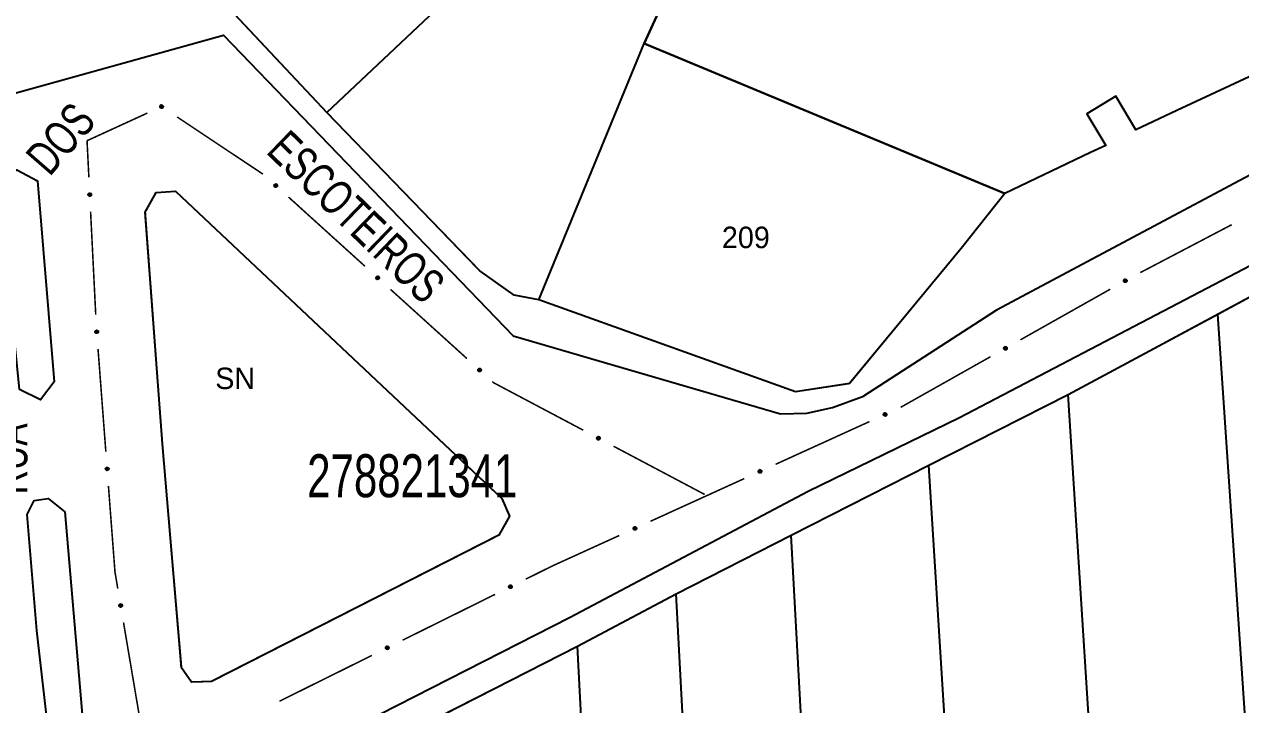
# Model space of a CAD drawing. Extents: x 203555 to 204724, y 4873703 to 4874787.
# Drawn here: x 203718.5 to 203860, y 4874529.3 to 4874608.5 of the extents above; entities that cross this region are included whole.
import ezdxf
from ezdxf.enums import TextEntityAlignment as Align

# ---------------------------------------------------------------- set-up
doc = ezdxf.new("R2010")
doc.units = 0
doc.header["$LTSCALE"] = 1.5
doc.header["$MEASUREMENT"] = 0
doc.linetypes.add('TRACO_00', pattern=[10, -10])
for name, color, linetype in [('CD_MALHA_LOTES', 7, 'CONTINUOUS'), ('CD_TXT_QUADRA', 7, 'CONTINUOUS'), ('HD-PRAIA', 251, 'CONTINUOUS'), ('RU-QUADRA', 210, 'CONTINUOUS'), ('SV-EIXO-RUA-PAV', 20, 'CONTINUOUS'), ('SV-RUA-PAVIM', 7, 'CONTINUOUS'), ('SV-TXT-RUA-PAV', 7, 'CONTINUOUS'), ('Th_NmrPort', 1, 'CONTINUOUS')]:
    doc.layers.add(name, color=color, linetype=linetype)
doc.styles.add('ARIAL', font='ARIAL.SHX')

msp = doc.modelspace()

# ---------------------------------------------------------------- linework, layer by layer
at = {"layer": 'CD_MALHA_LOTES', "linetype": 'Continuous', "flags": 128}
for points in [[(203753.67857, 4874598.268066), (203776.866298, 4874620.145414)], [(203792.863109, 4874611.215977), (203790.630269, 4874606.309224)], [(203742.853567, 4874609.800938), (203753.67857, 4874598.268066)], [(203778.348216, 4874576.459961), (203790.630269, 4874606.309224)], [(203790.630269, 4874606.309224), (203832.594319, 4874588.82271)], [(203778.348216, 4874576.459961), (203775.491789, 4874576.998708), (203771.480232, 4874579.812003), (203753.67857, 4874598.268066)], [(203732.551758, 4874586.656087), (203733.818485, 4874588.933019), (203736.073402, 4874589.083906), (203774.046203, 4874553.337783)], [(203832.594319, 4874588.82271), (203827.509963, 4874582.420023), (203814.529683, 4874566.705048), (203808.224416, 4874565.751148), (203778.348216, 4874576.459961)], [(203740.269844, 4874532.019491), (203737.935774, 4874531.95892), (203736.777886, 4874533.61184), (203734.552036, 4874559.683977), (203732.551758, 4874586.656087)], [(203857.366509, 4874574.795304), (203872.011302, 4874582.679827)], [(203839.945466, 4874565.416091), (203857.366509, 4874574.795304)], [(203864.879671, 4874464.191479), (203857.366509, 4874574.795304)], [(203823.76389, 4874557.193845), (203839.945466, 4874565.416091)], [(203846.294139, 4874466.003612), (203839.945466, 4874565.416091)], [(203807.717687, 4874549.037904), (203823.76389, 4874557.193845)], [(203829.29268, 4874468.204952), (203823.76389, 4874557.193845)], [(203774.046203, 4874553.337783), (203774.922397, 4874551.270385), (203773.705075, 4874549.049029), (203740.269844, 4874532.019491)], [(203794.356061, 4874542.221238), (203807.717687, 4874549.037904)], [(203812.07095, 4874469.391335), (203807.717687, 4874549.037904)], [(203782.866752, 4874536.138822), (203794.356061, 4874542.221238)], [(203798.139042, 4874470.770442), (203794.356061, 4874542.221238)], [(203761.480033, 4874525.24808), (203782.866752, 4874536.138822)], [(203786.197407, 4874471.952533), (203782.866752, 4874536.138822)]]:
    msp.add_lwpolyline(points, dxfattribs=at)
at = {"layer": 'HD-PRAIA', "linetype": 'TRACO_00'}
msp.add_polyline3d([(203864.934595, 4874604.228191, 5.016013), (203852.607526, 4874598.49467, 5.271588), (203847.852393, 4874596.251967, 4.968892), (203845.527417, 4874600.159012, 4.968892), (203842.12841, 4874598.102465, 4.968892), (203844.341702, 4874594.405447, 4.523037), (203842.553113, 4874593.611098, 5.271588), (203832.594319, 4874588.82271, 7.006401), (203790.630269, 4874606.309224, 6.673379), (203792.863109, 4874611.215977, 6.138995), (203782.398465, 4874624.050425, 5.705292), (203777.475294, 4874619.48549, 6.208697), (203776.866298, 4874620.145414, 7.718914), (203766.319547, 4874631.574147, 7.703424), (203765.069298, 4874630.37869, 8.175851), (203761.074205, 4874634.927626, 6.665635), (203747.267293, 4874635.706919, 7.455594), (203741.099593, 4874641.24536, 7.471083), (203736.299028, 4874645.119595, 7.471083), (203732.113437, 4874651.8439, 6.913465), (203712.615095, 4874664.196171, 6.634655)], dxfattribs=at)
at = {"layer": 'RU-QUADRA', "linetype": 'Continuous', "const_width": 0.18, "flags": 128}
for points in [[(203712.615095, 4874664.196171), (203732.113437, 4874651.8439), (203736.299028, 4874645.119595), (203747.267293, 4874635.706919), (203761.074205, 4874634.927626), (203765.069298, 4874630.37869), (203766.319547, 4874631.574147), (203776.866298, 4874620.145414), (203777.475294, 4874619.48549), (203782.398465, 4874624.050425), (203792.863109, 4874611.215977), (203790.630269, 4874606.309224), (203832.594319, 4874588.82271), (203827.509963, 4874582.420023), (203814.529683, 4874566.705048), (203808.224416, 4874565.751148), (203778.348216, 4874576.459961), (203775.491789, 4874576.998708), (203771.480232, 4874579.812003), (203753.67857, 4874598.268066), (203742.853567, 4874609.800938), (203731.552205, 4874632.606726), (203715.660081, 4874623.979373)], [(203864.879671, 4874464.191479), (203846.294139, 4874466.003612), (203829.29268, 4874468.204952), (203812.07095, 4874469.391335), (203798.139042, 4874470.770442), (203786.197407, 4874471.952533), (203766.311202, 4874474.082995), (203752.403651, 4874475.68924), (203737.788939, 4874477.377159), (203723.678974, 4874479.120843), (203722.443025, 4874480.000167), (203720.811815, 4874503.598498), (203721.936061, 4874505.111133), (203734.328414, 4874511.421681), (203747.222221, 4874517.987585), (203761.480033, 4874525.24808), (203782.866752, 4874536.138822), (203794.356061, 4874542.221238), (203807.717687, 4874549.037904), (203823.76389, 4874557.193845), (203839.945466, 4874565.416091), (203857.366509, 4874574.795304), (203872.011302, 4874582.679827)]]:
    msp.add_lwpolyline(points, dxfattribs=at)
msp.add_lwpolyline([(203740.269844, 4874532.019491), (203737.935774, 4874531.95892), (203736.777886, 4874533.61184), (203734.552036, 4874559.683977), (203732.551758, 4874586.656087), (203733.818485, 4874588.933019), (203736.073402, 4874589.083906), (203774.046203, 4874553.337783), (203774.922397, 4874551.270385), (203773.705075, 4874549.049029)], close=True, dxfattribs=at)
at = {"layer": 'SV-EIXO-RUA-PAV'}
for points in [[(203734.615144, 4874598.909558), (203734.598766, 4874598.863473), (203734.575267, 4874598.827215), (203734.546963, 4874598.802615), (203734.516283, 4874598.787398), (203734.483142, 4874598.775366), (203734.447054, 4874598.770606), (203734.405829, 4874598.774197), (203734.359485, 4874598.790301), (203734.323924, 4874598.816816), (203734.298321, 4874598.843274), (203734.280612, 4874598.874352), (203734.269463, 4874598.906742), (203734.265759, 4874598.944392), (203734.269805, 4874598.986134), (203734.287127, 4874599.032343), (203734.310409, 4874599.067732), (203734.338411, 4874599.090807), (203734.369767, 4874599.108413), (203734.403748, 4874599.120291), (203734.4392, 4874599.124759), (203734.48122, 4874599.12061), (203734.526602, 4874599.102909), (203734.562163, 4874599.08009), (203734.585626, 4874599.05242), (203734.602264, 4874599.021159), (203734.614736, 4874598.988067), (203734.621031, 4874598.951989), (203734.615144, 4874598.909558)], [(203747.768932, 4874589.578029), (203747.720123, 4874589.574912), (203747.677537, 4874589.582214), (203747.643771, 4874589.598527), (203747.617691, 4874589.620723), (203747.593568, 4874589.646436), (203747.574967, 4874589.677725), (203747.562014, 4874589.717026), (203747.558543, 4874589.765967), (203747.568891, 4874589.8091), (203747.583113, 4874589.84306), (203747.604692, 4874589.871587), (203747.630063, 4874589.894603), (203747.663204, 4874589.91285), (203747.70316, 4874589.925588), (203747.752455, 4874589.927886), (203747.794157, 4874589.920441), (203747.826403, 4874589.903805), (203747.854944, 4874589.881929), (203747.879257, 4874589.855384), (203747.89734, 4874589.824564), (203747.910092, 4874589.784311), (203747.911716, 4874589.735626), (203747.904766, 4874589.69395), (203747.888586, 4874589.661479), (203747.866417, 4874589.633864), (203747.840922, 4874589.609356), (203747.810247, 4874589.589347), (203747.768932, 4874589.578029)], [(203726.184976, 4874588.854402), (203726.221705, 4874588.822106), (203726.246667, 4874588.786839), (203726.259021, 4874588.751432), (203726.261779, 4874588.717297), (203726.260667, 4874588.682057), (203726.251708, 4874588.646776), (203726.23309, 4874588.60982), (203726.200951, 4874588.572749), (203726.163143, 4874588.549552), (203726.129078, 4874588.535583), (203726.093649, 4874588.530658), (203726.059434, 4874588.532311), (203726.023094, 4874588.54283), (203725.985827, 4874588.562063), (203725.949332, 4874588.595282), (203725.925097, 4874588.630025), (203725.914047, 4874588.664586), (203725.909321, 4874588.700235), (203725.910887, 4874588.736198), (203725.919882, 4874588.77078), (203725.939314, 4874588.808267), (203725.972578, 4874588.843853), (203726.006954, 4874588.86842), (203726.041351, 4874588.879952), (203726.076552, 4874588.883815), (203726.111911, 4874588.88313), (203726.147751, 4874588.8756), (203726.184976, 4874588.854402)], [(203759.629707, 4874578.83922), (203759.580898, 4874578.836103), (203759.538311, 4874578.843404), (203759.504545, 4874578.859718), (203759.478466, 4874578.881914), (203759.454343, 4874578.907626), (203759.435741, 4874578.938916), (203759.422788, 4874578.978217), (203759.419318, 4874579.027157), (203759.429665, 4874579.070291), (203759.443888, 4874579.104251), (203759.465466, 4874579.132777), (203759.490838, 4874579.155793), (203759.523978, 4874579.174041), (203759.563934, 4874579.186778), (203759.61323, 4874579.189077), (203759.654931, 4874579.181632), (203759.687177, 4874579.164995), (203759.715719, 4874579.14312), (203759.740032, 4874579.116574), (203759.758114, 4874579.085755), (203759.770867, 4874579.045502), (203759.772491, 4874578.996817), (203759.76554, 4874578.95514), (203759.749361, 4874578.922669), (203759.727191, 4874578.895055), (203759.701696, 4874578.870546), (203759.671022, 4874578.850538), (203759.629707, 4874578.83922)], [(203846.780709, 4874578.645508), (203846.768235, 4874578.598217), (203846.747845, 4874578.560124), (203846.721693, 4874578.533247), (203846.692391, 4874578.515522), (203846.660371, 4874578.500765), (203846.624805, 4874578.493009), (203846.583425, 4874578.493145), (203846.535898, 4874578.505325), (203846.498247, 4874578.528778), (203846.470525, 4874578.553006), (203846.450284, 4874578.582497), (203846.436469, 4874578.613843), (203846.429635, 4874578.651053), (203846.430182, 4874578.692987), (203846.443586, 4874578.740481), (203846.463832, 4874578.77769), (203846.48981, 4874578.803022), (203846.519586, 4874578.823184), (203846.552457, 4874578.837858), (203846.587413, 4874578.84527), (203846.629632, 4874578.844643), (203846.676334, 4874578.830792), (203846.713676, 4874578.811023), (203846.739366, 4874578.785408), (203846.758556, 4874578.755645), (203846.773747, 4874578.723709), (203846.783032, 4874578.688283), (203846.780709, 4874578.645508)], [(203726.994961, 4874572.877907), (203727.032512, 4874572.846571), (203727.058377, 4874572.81196), (203727.071642, 4874572.776884), (203727.075281, 4874572.742832), (203727.075081, 4874572.707576), (203727.067036, 4874572.672074), (203727.049379, 4874572.63465), (203727.018209, 4874572.59676), (203726.981013, 4874572.572594), (203726.94732, 4874572.55775), (203726.912031, 4874572.551911), (203726.877784, 4874572.552679), (203726.841184, 4874572.562255), (203726.803433, 4874572.580518), (203726.766092, 4874572.612783), (203726.740967, 4874572.646888), (203726.729028, 4874572.681153), (203726.723382, 4874572.716667), (203726.724018, 4874572.752659), (203726.732116, 4874572.787462), (203726.750573, 4874572.825439), (203726.782906, 4874572.861872), (203726.816636, 4874572.887319), (203726.850724, 4874572.899737), (203726.885813, 4874572.904508), (203726.921177, 4874572.904736), (203726.957201, 4874572.898136), (203726.994961, 4874572.877907)], [(203832.843001, 4874570.788009), (203832.830528, 4874570.740718), (203832.810137, 4874570.702624), (203832.783985, 4874570.675747), (203832.754683, 4874570.658022), (203832.722663, 4874570.643265), (203832.687098, 4874570.635509), (203832.645717, 4874570.635645), (203832.59819, 4874570.647825), (203832.560539, 4874570.671278), (203832.532818, 4874570.695507), (203832.512576, 4874570.724997), (203832.498761, 4874570.756343), (203832.491927, 4874570.793553), (203832.492474, 4874570.835487), (203832.505878, 4874570.882981), (203832.526124, 4874570.92019), (203832.552102, 4874570.945523), (203832.581879, 4874570.965684), (203832.614749, 4874570.980358), (203832.649705, 4874570.98777), (203832.691925, 4874570.987143), (203832.738626, 4874570.973293), (203832.775968, 4874570.953523), (203832.801659, 4874570.927908), (203832.820848, 4874570.898145), (203832.83604, 4874570.86621), (203832.845324, 4874570.830783), (203832.843001, 4874570.788009)], [(203771.490481, 4874568.10041), (203771.441672, 4874568.097293), (203771.399086, 4874568.104595), (203771.36532, 4874568.120908), (203771.33924, 4874568.143104), (203771.315117, 4874568.168817), (203771.296516, 4874568.200107), (203771.283563, 4874568.239408), (203771.280092, 4874568.288348), (203771.29044, 4874568.331482), (203771.304662, 4874568.365441), (203771.326241, 4874568.393968), (203771.351612, 4874568.416984), (203771.384753, 4874568.435231), (203771.424709, 4874568.447969), (203771.474004, 4874568.450268), (203771.515706, 4874568.442823), (203771.547952, 4874568.426186), (203771.576493, 4874568.40431), (203771.600806, 4874568.377765), (203771.618889, 4874568.346945), (203771.631641, 4874568.306692), (203771.633265, 4874568.258008), (203771.626315, 4874568.216331), (203771.610135, 4874568.18386), (203771.587966, 4874568.156245), (203771.562471, 4874568.131737), (203771.531796, 4874568.111729), (203771.490481, 4874568.10041)], [(203818.826829, 4874563.063958), (203818.810338, 4874563.017914), (203818.786749, 4874562.981714), (203818.758384, 4874562.957183), (203818.727667, 4874562.942042), (203818.694497, 4874562.930092), (203818.658397, 4874562.925421), (203818.617181, 4874562.929113), (203818.570877, 4874562.945332), (203818.535381, 4874562.971934), (203818.509844, 4874562.998455), (203818.492211, 4874563.029576), (203818.481142, 4874563.061994), (203818.477531, 4874563.099653), (203818.481679, 4874563.141385), (203818.499115, 4874563.187551), (203818.522484, 4874563.222882), (203818.550543, 4874563.245889), (203818.581942, 4874563.263417), (203818.615952, 4874563.275212), (203818.651415, 4874563.279592), (203818.693425, 4874563.275339), (203818.738763, 4874563.257527), (203818.774268, 4874563.234621), (203818.797662, 4874563.206893), (203818.814223, 4874563.175591), (203818.826614, 4874563.142468), (203818.83282, 4874563.106375), (203818.826829, 4874563.063958)], [(203785.359762, 4874560.179498), (203785.313225, 4874560.164454), (203785.270152, 4874560.16104), (203785.233408, 4874560.168533), (203785.202664, 4874560.183621), (203785.172951, 4874560.202599), (203785.147215, 4874560.228342), (203785.12498, 4874560.263241), (203785.109561, 4874560.309818), (203785.108964, 4874560.354172), (203785.114383, 4874560.390589), (203785.12827, 4874560.423552), (203785.14719, 4874560.452108), (203785.174814, 4874560.477957), (203785.210401, 4874560.500145), (203785.257612, 4874560.514516), (203785.299862, 4874560.517573), (203785.335212, 4874560.509392), (203785.368263, 4874560.495221), (203785.398366, 4874560.475482), (203785.423483, 4874560.450067), (203785.445758, 4874560.414196), (203785.459325, 4874560.367411), (203785.462855, 4874560.325307), (203785.455172, 4874560.289851), (203785.440489, 4874560.257626), (203785.421816, 4874560.227592), (203785.397016, 4874560.200645), (203785.359762, 4874560.179498)], [(203728.206661, 4874556.923855), (203728.244212, 4874556.892519), (203728.270078, 4874556.857908), (203728.283342, 4874556.822832), (203728.286981, 4874556.78878), (203728.286781, 4874556.753523), (203728.278736, 4874556.718022), (203728.26108, 4874556.680598), (203728.22991, 4874556.642708), (203728.192713, 4874556.618542), (203728.15902, 4874556.603698), (203728.123731, 4874556.597858), (203728.089485, 4874556.598627), (203728.052884, 4874556.608203), (203728.015133, 4874556.626466), (203727.977792, 4874556.658731), (203727.952667, 4874556.692836), (203727.940728, 4874556.7271), (203727.935082, 4874556.762615), (203727.935718, 4874556.798606), (203727.943816, 4874556.83341), (203727.962273, 4874556.871386), (203727.994607, 4874556.90782), (203728.028336, 4874556.933267), (203728.062424, 4874556.945684), (203728.097513, 4874556.950455), (203728.132877, 4874556.950684), (203728.168901, 4874556.944083), (203728.206661, 4874556.923855)], [(203804.265421, 4874556.433317), (203804.24893, 4874556.387273), (203804.225341, 4874556.351072), (203804.196976, 4874556.326542), (203804.166259, 4874556.311401), (203804.133089, 4874556.299451), (203804.096989, 4874556.29478), (203804.055773, 4874556.298472), (203804.009469, 4874556.314691), (203803.973973, 4874556.341292), (203803.948436, 4874556.367814), (203803.930804, 4874556.398935), (203803.919734, 4874556.431352), (203803.916123, 4874556.469012), (203803.920272, 4874556.510743), (203803.937707, 4874556.55691), (203803.961076, 4874556.592241), (203803.989135, 4874556.615248), (203804.020534, 4874556.632776), (203804.054544, 4874556.644571), (203804.090007, 4874556.648951), (203804.132017, 4874556.644698), (203804.177355, 4874556.626885), (203804.21286, 4874556.60398), (203804.236255, 4874556.576252), (203804.252815, 4874556.54495), (203804.265206, 4874556.511827), (203804.271412, 4874556.475733), (203804.265421, 4874556.433317)], [(203789.704013, 4874549.802676), (203789.687522, 4874549.756632), (203789.663933, 4874549.720431), (203789.635569, 4874549.695901), (203789.604851, 4874549.68076), (203789.571682, 4874549.668809), (203789.535581, 4874549.664139), (203789.494366, 4874549.667831), (203789.448061, 4874549.684049), (203789.412565, 4874549.710651), (203789.387028, 4874549.737173), (203789.369396, 4874549.768294), (203789.358326, 4874549.800711), (203789.354715, 4874549.838371), (203789.358864, 4874549.880102), (203789.376299, 4874549.926269), (203789.399669, 4874549.9616), (203789.427727, 4874549.984607), (203789.459126, 4874550.002135), (203789.493136, 4874550.01393), (203789.5286, 4874550.01831), (203789.570609, 4874550.014057), (203789.615948, 4874549.996244), (203789.651452, 4874549.973339), (203789.674847, 4874549.94561), (203789.691408, 4874549.914309), (203789.703798, 4874549.881186), (203789.710004, 4874549.845092), (203789.704013, 4874549.802676)], [(203775.221487, 4874543.01457), (203775.206523, 4874542.968007), (203775.184141, 4874542.931048), (203775.156601, 4874542.905596), (203775.126399, 4874542.88945), (203775.093642, 4874542.876412), (203775.057715, 4874542.870554), (203775.0164, 4874542.872885), (203774.969586, 4874542.887568), (203774.933232, 4874542.912985), (203774.906834, 4874542.93865), (203774.888185, 4874542.969173), (203774.876053, 4874543.001207), (203774.871202, 4874543.038727), (203774.873972, 4874543.080573), (203774.889876, 4874543.127289), (203774.912068, 4874543.163372), (203774.939352, 4874543.187291), (203774.970156, 4874543.205845), (203775.003759, 4874543.218755), (203775.039058, 4874543.224302), (203775.081186, 4874543.221437), (203775.127087, 4874543.205129), (203775.163327, 4874543.183406), (203775.187623, 4874543.156465), (203775.205207, 4874543.125726), (203775.218684, 4874543.09303), (203775.226076, 4874543.057161), (203775.221487, 4874543.01457)], [(203729.764495, 4874541.022326), (203729.804761, 4874540.994566), (203729.833692, 4874540.962473), (203729.850117, 4874540.928761), (203729.856864, 4874540.895186), (203729.859898, 4874540.86006), (203729.855143, 4874540.82397), (203729.840993, 4874540.785084), (203729.813429, 4874540.744496), (203729.778605, 4874540.71702), (203729.746416, 4874540.699149), (203729.711811, 4874540.690098), (203729.677639, 4874540.687722), (203729.640314, 4874540.693901), (203729.601047, 4874540.708625), (203729.560905, 4874540.73733), (203729.532758, 4874540.768987), (203729.517727, 4874540.802012), (203729.508848, 4874540.836859), (203729.50618, 4874540.872757), (203729.511052, 4874540.908156), (203729.525948, 4874540.947666), (203729.554804, 4874540.986911), (203729.586058, 4874541.015344), (203729.618863, 4874541.030835), (203729.653367, 4874541.038804), (203729.688562, 4874541.042275), (203729.725038, 4874541.039006), (203729.764495, 4874541.022326)], [(203760.886641, 4874535.907377), (203760.871677, 4874535.860814), (203760.849295, 4874535.823855), (203760.821754, 4874535.798403), (203760.791553, 4874535.782258), (203760.758795, 4874535.76922), (203760.722869, 4874535.763361), (203760.681554, 4874535.765692), (203760.63474, 4874535.780375), (203760.598386, 4874535.805792), (203760.571988, 4874535.831457), (203760.553339, 4874535.86198), (203760.541207, 4874535.894015), (203760.536356, 4874535.931534), (203760.539126, 4874535.97338), (203760.55503, 4874536.020096), (203760.577221, 4874536.056179), (203760.604506, 4874536.080098), (203760.63531, 4874536.098652), (203760.668913, 4874536.111562), (203760.704212, 4874536.11711), (203760.746339, 4874536.114244), (203760.79224, 4874536.097936), (203760.828481, 4874536.076214), (203760.852777, 4874536.049272), (203760.870361, 4874536.018534), (203760.883837, 4874535.985837), (203760.89123, 4874535.949968), (203760.886641, 4874535.907377)]]:
    msp.add_lwpolyline(points, close=True, dxfattribs=at)
for points in [[(203734.526602, 4874599.102909), (203734.265759, 4874598.944392)], [(203734.562163, 4874599.08009), (203734.269463, 4874598.906742)], [(203734.48122, 4874599.12061), (203734.269805, 4874598.986134)], [(203734.501058, 4874599.108769), (203734.270336, 4874598.966997)], [(203734.541992, 4874599.091506), (203734.271473, 4874598.928491)], [(203734.570419, 4874599.065508), (203734.277572, 4874598.89226)], [(203734.585626, 4874599.05242), (203734.280612, 4874598.874352)], [(203734.456195, 4874599.118227), (203734.285325, 4874599.012893)], [(203734.4392, 4874599.124759), (203734.287127, 4874599.032343)], [(203734.591403, 4874599.0361), (203734.289977, 4874598.861921)], [(203734.602264, 4874599.021159), (203734.298321, 4874598.843274)], [(203734.417793, 4874599.120139), (203734.304397, 4874599.053156)], [(203734.403748, 4874599.120291), (203734.310409, 4874599.067732)], [(203734.605513, 4874599.002039), (203734.316388, 4874598.830497)], [(203734.614736, 4874598.988067), (203734.323924, 4874598.816816)], [(203734.613524, 4874598.968186), (203734.346055, 4874598.805068)], [(203734.621031, 4874598.951989), (203734.359485, 4874598.790301)], [(203734.616574, 4874598.932058), (203734.385077, 4874598.785427)], [(203734.615144, 4874598.909558), (203734.405829, 4874598.774197)], [(203734.605203, 4874598.884818), (203734.432989, 4874598.775866)], [(203734.598766, 4874598.863473), (203734.447054, 4874598.770606)], [(203734.58546, 4874598.842746), (203734.472735, 4874598.777571)], [(203734.575267, 4874598.827215), (203734.483142, 4874598.775366)], [(203747.875865, 4874589.649735), (203747.59696, 4874589.85808)], [(203747.888586, 4874589.661479), (203747.604692, 4874589.871587)], [(203747.894619, 4874589.680614), (203747.619951, 4874589.881441)], [(203747.904766, 4874589.69395), (203747.630063, 4874589.894603)], [(203747.907304, 4874589.716987), (203747.650844, 4874589.90133)], [(203747.911716, 4874589.735626), (203747.663204, 4874589.91285)], [(203747.907031, 4874589.761412), (203747.685782, 4874589.917555)], [(203747.910092, 4874589.784311), (203747.70316, 4874589.925588)], [(203747.898037, 4874589.80637), (203747.73387, 4874589.921874)], [(203747.89734, 4874589.824564), (203747.752455, 4874589.927886)], [(203747.884655, 4874589.842416), (203747.778391, 4874589.92022)], [(203747.879257, 4874589.855384), (203747.794157, 4874589.920441)], [(203725.910887, 4874588.736198), (203725.925097, 4874588.630025)], [(203725.916236, 4874588.749186), (203725.936406, 4874588.619037)], [(203725.919882, 4874588.77078), (203725.949332, 4874588.595282)], [(203725.932249, 4874588.784142), (203725.966728, 4874588.586397)], [(203725.939314, 4874588.808267), (203725.985827, 4874588.562063)], [(203725.957666, 4874588.822301), (203726.003797, 4874588.555461)], [(203725.972578, 4874588.843853), (203726.023094, 4874588.54283)], [(203725.988874, 4874588.853919), (203726.03998, 4874588.542242)], [(203726.006954, 4874588.86842), (203726.059434, 4874588.532311)], [(203726.023558, 4874588.870681), (203726.07589, 4874588.534474)], [(203726.041351, 4874588.879952), (203726.093649, 4874588.530658)], [(203726.058651, 4874588.879267), (203726.108666, 4874588.534746)], [(203726.076552, 4874588.883815), (203726.129078, 4874588.535583)], [(203726.095515, 4874588.879744), (203726.147643, 4874588.547625)], [(203726.111911, 4874588.88313), (203726.163143, 4874588.549552)], [(203726.129926, 4874588.874634), (203726.182258, 4874588.56575)], [(203726.147751, 4874588.8756), (203726.200951, 4874588.572749)], [(203726.16461, 4874588.864072), (203726.214966, 4874588.59471)], [(203726.184976, 4874588.854402), (203726.23309, 4874588.60982)], [(203726.204268, 4874588.835998), (203726.241609, 4874588.635663)], [(203726.221705, 4874588.822106), (203726.251708, 4874588.646776)], [(203726.236022, 4874588.802063), (203726.25476, 4874588.673209)], [(203726.246667, 4874588.786839), (203726.260667, 4874588.682057)], [(203747.810247, 4874589.589347), (203747.558543, 4874589.765967)], [(203747.768932, 4874589.578029), (203747.562014, 4874589.717026)], [(203747.790173, 4874589.585586), (203747.564154, 4874589.740526)], [(203747.822173, 4874589.602631), (203747.566819, 4874589.78413)], [(203747.840922, 4874589.609356), (203747.568891, 4874589.8091)], [(203747.742277, 4874589.577411), (203747.574255, 4874589.692724)], [(203747.720123, 4874589.574912), (203747.574967, 4874589.677725)], [(203747.850126, 4874589.62334), (203747.578493, 4874589.82142)], [(203747.866417, 4874589.633864), (203747.583113, 4874589.84306)], [(203747.695829, 4874589.57897), (203747.591492, 4874589.65687)], [(203747.677537, 4874589.582214), (203747.593568, 4874589.646436)], [(203759.671022, 4874578.850538), (203759.419318, 4874579.027157)], [(203759.629707, 4874578.83922), (203759.422788, 4874578.978217)], [(203759.650948, 4874578.846776), (203759.424928, 4874579.001716)], [(203759.682947, 4874578.863822), (203759.427594, 4874579.045321)], [(203759.701696, 4874578.870546), (203759.429665, 4874579.070291)], [(203759.603051, 4874578.838602), (203759.43503, 4874578.953915)], [(203759.580898, 4874578.836103), (203759.435741, 4874578.938916)], [(203759.710901, 4874578.88453), (203759.439267, 4874579.08261)], [(203759.727191, 4874578.895055), (203759.443888, 4874579.104251)], [(203759.556603, 4874578.84016), (203759.452267, 4874578.918061)], [(203759.538311, 4874578.843404), (203759.454343, 4874578.907626)], [(203759.73664, 4874578.910926), (203759.457734, 4874579.119271)], [(203759.749361, 4874578.922669), (203759.465466, 4874579.132777)], [(203759.755394, 4874578.941804), (203759.480726, 4874579.142632)], [(203759.76554, 4874578.95514), (203759.490838, 4874579.155793)], [(203759.768079, 4874578.978178), (203759.511618, 4874579.16252)], [(203759.772491, 4874578.996817), (203759.523978, 4874579.174041)], [(203759.767806, 4874579.022603), (203759.546556, 4874579.178746)], [(203759.770867, 4874579.045502), (203759.563934, 4874579.186778)], [(203759.758811, 4874579.067561), (203759.594645, 4874579.183065)], [(203759.758114, 4874579.085755), (203759.61323, 4874579.189077)], [(203759.745429, 4874579.103606), (203759.639165, 4874579.181411)], [(203759.740032, 4874579.116574), (203759.654931, 4874579.181632)], [(203846.676334, 4874578.830792), (203846.429635, 4874578.651053)], [(203846.629632, 4874578.844643), (203846.430182, 4874578.692987)], [(203846.650389, 4874578.834499), (203846.432309, 4874578.673961)], [(203846.713676, 4874578.811023), (203846.436469, 4874578.613843)], [(203846.692622, 4874578.820714), (203846.436657, 4874578.635685)], [(203846.604894, 4874578.840179), (203846.443414, 4874578.720948)], [(203846.587413, 4874578.84527), (203846.443586, 4874578.740481)], [(203846.72312, 4874578.797181), (203846.445759, 4874578.600089)], [(203846.739366, 4874578.785408), (203846.450284, 4874578.582497)], [(203846.566466, 4874578.838879), (203846.459058, 4874578.762662)], [(203846.746486, 4874578.769627), (203846.460653, 4874578.570892)], [(203846.552457, 4874578.837858), (203846.463832, 4874578.77769)], [(203846.758556, 4874578.755645), (203846.470525, 4874578.553006)], [(203846.76339, 4874578.736863), (203846.489595, 4874578.541782)], [(203846.773747, 4874578.723709), (203846.498247, 4874578.528778)], [(203846.7742, 4874578.703796), (203846.521282, 4874578.518918)], [(203846.783032, 4874578.688283), (203846.535898, 4874578.505325)], [(203846.780255, 4874578.668049), (203846.561808, 4874578.502604)], [(203846.780709, 4874578.645508), (203846.583425, 4874578.493145)], [(203846.772868, 4874578.620025), (203846.61035, 4874578.497076)], [(203846.768235, 4874578.598217), (203846.624805, 4874578.493009)], [(203846.756705, 4874578.576452), (203846.649815, 4874578.502094)], [(203846.747845, 4874578.560124), (203846.660371, 4874578.500765)], [(203726.798937, 4874572.872356), (203726.85808, 4874572.562104)], [(203726.816636, 4874572.887319), (203726.877784, 4874572.552679)], [(203726.833176, 4874572.890009), (203726.894179, 4874572.555266)], [(203726.850724, 4874572.899737), (203726.912031, 4874572.551911)], [(203726.868035, 4874572.899499), (203726.926937, 4874572.556386)], [(203726.885813, 4874572.904508), (203726.94732, 4874572.55775)], [(203726.904874, 4874572.900928), (203726.965568, 4874572.570267)], [(203726.921177, 4874572.904736), (203726.981013, 4874572.572594)], [(203726.939406, 4874572.896709), (203726.999703, 4874572.589281)], [(203726.957201, 4874572.898136), (203727.018209, 4874572.59676)], [(203726.974351, 4874572.887047), (203727.031652, 4874572.619077)], [(203726.994961, 4874572.877907), (203727.049379, 4874572.63465)], [(203726.724018, 4874572.752659), (203726.740967, 4874572.646888)], [(203726.729029, 4874572.765781), (203726.752556, 4874572.636196)], [(203726.732116, 4874572.787462), (203726.766092, 4874572.612783)], [(203726.744134, 4874572.801139), (203726.783712, 4874572.604351)], [(203726.750573, 4874572.825439), (203726.803433, 4874572.580518)], [(203726.768556, 4874572.839942), (203726.821568, 4874572.574384)], [(203726.782906, 4874572.861872), (203726.841184, 4874572.562255)], [(203727.014722, 4874572.860007), (203727.057228, 4874572.660704)], [(203727.032512, 4874572.846571), (203727.067036, 4874572.672074)], [(203727.047342, 4874572.826905), (203727.069404, 4874572.698577)], [(203727.058377, 4874572.81196), (203727.075081, 4874572.707576)], [(203832.738626, 4874570.973293), (203832.491927, 4874570.793553)], [(203832.691925, 4874570.987143), (203832.492474, 4874570.835487)], [(203832.712682, 4874570.977), (203832.494601, 4874570.816461)], [(203832.775968, 4874570.953523), (203832.498761, 4874570.756343)], [(203832.754914, 4874570.963215), (203832.498949, 4874570.778185)], [(203832.667186, 4874570.98268), (203832.505706, 4874570.863448)], [(203832.649705, 4874570.98777), (203832.505878, 4874570.882981)], [(203832.785412, 4874570.939681), (203832.508051, 4874570.742589)], [(203832.801659, 4874570.927908), (203832.512576, 4874570.724997)], [(203832.628759, 4874570.981379), (203832.52135, 4874570.905162)], [(203832.808778, 4874570.912127), (203832.522945, 4874570.713392)], [(203832.614749, 4874570.980358), (203832.526124, 4874570.92019)], [(203832.820848, 4874570.898145), (203832.532818, 4874570.695507)], [(203832.825683, 4874570.879363), (203832.551888, 4874570.684282)], [(203832.83604, 4874570.86621), (203832.560539, 4874570.671278)], [(203832.836492, 4874570.846297), (203832.583574, 4874570.661418)], [(203832.845324, 4874570.830783), (203832.59819, 4874570.647825)], [(203832.842547, 4874570.810549), (203832.6241, 4874570.645105)], [(203832.843001, 4874570.788009), (203832.645717, 4874570.635645)], [(203832.83516, 4874570.762525), (203832.672643, 4874570.639576)], [(203832.830528, 4874570.740718), (203832.687098, 4874570.635509)], [(203832.818998, 4874570.718952), (203832.712107, 4874570.644594)], [(203832.810137, 4874570.702624), (203832.722663, 4874570.643265)], [(203771.531796, 4874568.111729), (203771.280092, 4874568.288348)], [(203771.490481, 4874568.10041), (203771.283563, 4874568.239408)], [(203771.511722, 4874568.107967), (203771.285703, 4874568.262907)], [(203771.543722, 4874568.125012), (203771.288368, 4874568.306511)], [(203771.562471, 4874568.131737), (203771.29044, 4874568.331482)], [(203771.463826, 4874568.099793), (203771.295804, 4874568.215106)], [(203771.441672, 4874568.097293), (203771.296516, 4874568.200107)], [(203771.571675, 4874568.145721), (203771.300042, 4874568.343801)], [(203771.587966, 4874568.156245), (203771.304662, 4874568.365441)], [(203771.417378, 4874568.101351), (203771.313041, 4874568.179251)], [(203771.399086, 4874568.104595), (203771.315117, 4874568.168817)], [(203771.597414, 4874568.172116), (203771.318509, 4874568.380462)], [(203771.610135, 4874568.18386), (203771.326241, 4874568.393968)], [(203771.616169, 4874568.202995), (203771.3415, 4874568.403822)], [(203771.626315, 4874568.216331), (203771.351612, 4874568.416984)], [(203771.628854, 4874568.239368), (203771.372393, 4874568.423711)], [(203771.633265, 4874568.258008), (203771.384753, 4874568.435231)], [(203771.62858, 4874568.283793), (203771.407331, 4874568.439936)], [(203771.631641, 4874568.306692), (203771.424709, 4874568.447969)], [(203771.619586, 4874568.328751), (203771.455419, 4874568.444256)], [(203771.618889, 4874568.346945), (203771.474004, 4874568.450268)], [(203771.606204, 4874568.364797), (203771.49994, 4874568.442602)], [(203771.600806, 4874568.377765), (203771.515706, 4874568.442823)], [(203818.738763, 4874563.257527), (203818.477531, 4874563.099653)], [(203818.774268, 4874563.234621), (203818.481142, 4874563.061994)], [(203818.693425, 4874563.275339), (203818.481679, 4874563.141385)], [(203818.713234, 4874563.263449), (203818.482163, 4874563.122246)], [(203818.754125, 4874563.246086), (203818.483206, 4874563.083738)], [(203818.782488, 4874563.220018), (203818.489215, 4874563.047492)], [(203818.797662, 4874563.206893), (203818.492211, 4874563.029576)], [(203818.668394, 4874563.273018), (203818.497265, 4874563.168105)], [(203818.651415, 4874563.279592), (203818.499115, 4874563.187551)], [(203818.8034, 4874563.190558), (203818.501545, 4874563.017123)], [(203818.814223, 4874563.175591), (203818.509844, 4874562.998455)], [(203818.629997, 4874563.275025), (203818.516436, 4874563.208321)], [(203818.615952, 4874563.275212), (203818.522484, 4874563.222882)], [(203818.817426, 4874563.156463), (203818.527879, 4874562.985633)], [(203818.826614, 4874563.142468), (203818.535381, 4874562.971934)], [(203818.825354, 4874563.12259), (203818.557483, 4874562.960131)], [(203818.83282, 4874563.106375), (203818.570877, 4874562.945332)], [(203818.828314, 4874563.086455), (203818.596457, 4874562.940395)], [(203818.826829, 4874563.063958), (203818.617181, 4874562.929113)], [(203818.816827, 4874563.039243), (203818.644345, 4874562.930715)], [(203818.810338, 4874563.017914), (203818.658397, 4874562.925421)], [(203818.79698, 4874562.99722), (203818.684095, 4874562.932323)], [(203818.786749, 4874562.981714), (203818.694497, 4874562.930092)], [(203785.421816, 4874560.227592), (203785.108964, 4874560.354172)], [(203785.397016, 4874560.200645), (203785.109561, 4874560.309818)], [(203785.405302, 4874560.216457), (203785.113108, 4874560.329461)], [(203785.440489, 4874560.257626), (203785.114383, 4874560.390589)], [(203785.427293, 4874560.243413), (203785.115236, 4874560.368477)], [(203785.378487, 4874560.192054), (203785.121265, 4874560.286543)], [(203785.445736, 4874560.275335), (203785.124103, 4874560.408557)], [(203785.359762, 4874560.179498), (203785.12498, 4874560.263241)], [(203785.455172, 4874560.289851), (203785.12827, 4874560.423552)], [(203785.456306, 4874560.309882), (203785.140632, 4874560.436861)], [(203785.33408, 4874560.172333), (203785.142831, 4874560.242704)], [(203785.462855, 4874560.325307), (203785.14719, 4874560.452108)], [(203785.313225, 4874560.164454), (203785.147215, 4874560.228342)], [(203785.45964, 4874560.34826), (203785.165673, 4874560.463747)], [(203785.288679, 4874560.162402), (203785.168368, 4874560.2122)], [(203785.270152, 4874560.16104), (203785.172951, 4874560.202599)], [(203785.459325, 4874560.367411), (203785.174814, 4874560.477957)], [(203785.448432, 4874560.391248), (203785.195538, 4874560.488079)], [(203785.445758, 4874560.414196), (203785.210401, 4874560.500145)], [(203785.42864, 4874560.432605), (203785.24108, 4874560.504111)], [(203785.423483, 4874560.450067), (203785.257612, 4874560.514516)], [(203785.406791, 4874560.464243), (203785.284636, 4874560.513475)], [(203785.398366, 4874560.475482), (203785.299862, 4874560.517573)], [(203727.935718, 4874556.798606), (203727.952667, 4874556.692836)], [(203727.940729, 4874556.811729), (203727.964256, 4874556.682144)], [(203727.943816, 4874556.83341), (203727.977792, 4874556.658731)], [(203727.955834, 4874556.847087), (203727.995412, 4874556.650299)], [(203727.962273, 4874556.871386), (203728.015133, 4874556.626466)], [(203727.980256, 4874556.88589), (203728.033268, 4874556.620331)], [(203727.994607, 4874556.90782), (203728.052884, 4874556.608203)], [(203728.010637, 4874556.918304), (203728.06978, 4874556.608051)], [(203728.028336, 4874556.933267), (203728.089485, 4874556.598627)], [(203728.044876, 4874556.935957), (203728.105879, 4874556.601214)], [(203728.062424, 4874556.945684), (203728.123731, 4874556.597858)], [(203728.079735, 4874556.945447), (203728.138637, 4874556.602333)], [(203728.097513, 4874556.950455), (203728.15902, 4874556.603698)], [(203728.116575, 4874556.946876), (203728.177268, 4874556.616215)], [(203728.132877, 4874556.950684), (203728.192713, 4874556.618542)], [(203728.151106, 4874556.942657), (203728.211404, 4874556.635229)], [(203728.168901, 4874556.944083), (203728.22991, 4874556.642708)], [(203728.186052, 4874556.932995), (203728.243352, 4874556.665025)], [(203728.206661, 4874556.923855), (203728.26108, 4874556.680598)], [(203728.226422, 4874556.905955), (203728.268928, 4874556.706652)], [(203728.244212, 4874556.892519), (203728.278736, 4874556.718022)], [(203728.259042, 4874556.872852), (203728.281104, 4874556.744525)], [(203728.270078, 4874556.857908), (203728.286781, 4874556.753523)], [(203804.177355, 4874556.626885), (203803.916123, 4874556.469012)], [(203804.21286, 4874556.60398), (203803.919734, 4874556.431352)], [(203804.132017, 4874556.644698), (203803.920272, 4874556.510743)], [(203804.151826, 4874556.632808), (203803.920756, 4874556.491605)], [(203804.192718, 4874556.615445), (203803.921798, 4874556.453097)], [(203804.22108, 4874556.589377), (203803.927807, 4874556.416851)], [(203804.236255, 4874556.576252), (203803.930804, 4874556.398935)], [(203804.106987, 4874556.642377), (203803.935857, 4874556.537464)], [(203804.090007, 4874556.648951), (203803.937707, 4874556.55691)], [(203804.241992, 4874556.559917), (203803.940137, 4874556.386481)], [(203804.252815, 4874556.54495), (203803.948436, 4874556.367814)], [(203804.06859, 4874556.644384), (203803.955028, 4874556.57768)], [(203804.054544, 4874556.644571), (203803.961076, 4874556.592241)], [(203804.256018, 4874556.525822), (203803.966471, 4874556.354992)], [(203804.265206, 4874556.511827), (203803.973973, 4874556.341292)], [(203804.263946, 4874556.491949), (203803.996075, 4874556.32949)], [(203804.271412, 4874556.475733), (203804.009469, 4874556.314691)], [(203804.266906, 4874556.455814), (203804.035049, 4874556.309754)], [(203804.265421, 4874556.433317), (203804.055773, 4874556.298472)], [(203804.255419, 4874556.408602), (203804.082937, 4874556.300074)], [(203804.24893, 4874556.387273), (203804.096989, 4874556.29478)], [(203804.235572, 4874556.366579), (203804.122687, 4874556.301682)], [(203804.225341, 4874556.351072), (203804.133089, 4874556.299451)], [(203789.615948, 4874549.996244), (203789.354715, 4874549.838371)], [(203789.651452, 4874549.973339), (203789.358326, 4874549.800711)], [(203789.570609, 4874550.014057), (203789.358864, 4874549.880102)], [(203789.590418, 4874550.002167), (203789.359348, 4874549.860964)], [(203789.63131, 4874549.984804), (203789.36039, 4874549.822456)], [(203789.659672, 4874549.958736), (203789.3664, 4874549.78621)], [(203789.674847, 4874549.94561), (203789.369396, 4874549.768294)], [(203789.545579, 4874550.011736), (203789.374449, 4874549.906823)], [(203789.5286, 4874550.01831), (203789.376299, 4874549.926269)], [(203789.680584, 4874549.929276), (203789.378729, 4874549.75584)], [(203789.691408, 4874549.914309), (203789.387028, 4874549.737173)], [(203789.507182, 4874550.013743), (203789.39362, 4874549.947039)], [(203789.493136, 4874550.01393), (203789.399669, 4874549.9616)], [(203789.69461, 4874549.895181), (203789.405063, 4874549.724351)], [(203789.703798, 4874549.881186), (203789.412565, 4874549.710651)], [(203789.702538, 4874549.861308), (203789.434667, 4874549.698849)], [(203789.710004, 4874549.845092), (203789.448061, 4874549.684049)], [(203789.705498, 4874549.825172), (203789.473641, 4874549.679113)], [(203789.704013, 4874549.802676), (203789.494366, 4874549.667831)], [(203789.694011, 4874549.77796), (203789.521529, 4874549.669433)], [(203789.687522, 4874549.756632), (203789.535581, 4874549.664139)], [(203789.674164, 4874549.735938), (203789.561279, 4874549.671041)], [(203789.663933, 4874549.720431), (203789.571682, 4874549.668809)], [(203775.127087, 4874543.205129), (203774.871202, 4874543.038727)], [(203775.081186, 4874543.221437), (203774.873972, 4874543.080573)], [(203775.101375, 4874543.210207), (203774.875087, 4874543.061461)], [(203775.163327, 4874543.183406), (203774.876053, 4874543.001207)], [(203775.142818, 4874543.194201), (203774.877399, 4874543.023008)], [(203775.172024, 4874543.169083), (203774.8846, 4874542.98698)], [(203775.187623, 4874543.156465), (203774.888185, 4874542.969173)], [(203775.056245, 4874543.218292), (203774.888668, 4874543.107793)], [(203775.039058, 4874543.224302), (203774.889876, 4874543.127289)], [(203775.193896, 4874543.140328), (203774.897924, 4874542.957033)], [(203775.017803, 4874543.219031), (203774.906503, 4874543.148619)], [(203775.003759, 4874543.218755), (203774.912068, 4874543.163372)], [(203775.205207, 4874543.125726), (203774.906834, 4874542.93865)], [(203775.209039, 4874543.106714), (203774.925282, 4874542.926429)], [(203775.218684, 4874543.09303), (203774.933232, 4874542.912985)], [(203775.218079, 4874543.073121), (203774.955711, 4874542.901917)], [(203775.226076, 4874543.057161), (203774.969586, 4874542.887568)], [(203775.22223, 4874543.037103), (203774.995315, 4874542.883477)], [(203775.221487, 4874543.01457), (203775.0164, 4874542.872885)], [(203775.212306, 4874542.989538), (203775.043496, 4874542.875382)], [(203775.206523, 4874542.968007), (203775.057715, 4874542.870554)], [(203775.193855, 4874542.946883), (203775.083171, 4874542.878299)], [(203775.184141, 4874542.931048), (203775.093642, 4874542.876412)], [(203729.50618, 4874540.872757), (203729.532758, 4874540.768987)], [(203729.509967, 4874540.886284), (203729.545278, 4874540.759403)], [(203729.511052, 4874540.908156), (203729.560905, 4874540.73733)], [(203729.521765, 4874540.922878), (203729.579224, 4874540.730549)], [(203729.525948, 4874540.947666), (203729.601047, 4874540.708625)], [(203729.542525, 4874540.963758), (203729.619668, 4874540.70418)], [(203729.554804, 4874540.986911), (203729.640314, 4874540.693901)], [(203729.569806, 4874540.998821), (203729.657153, 4874540.6953)], [(203729.586058, 4874541.015344), (203729.677639, 4874540.687722)], [(203729.602282, 4874541.01954), (203729.693727, 4874540.691802)], [(203729.618863, 4874541.030835), (203729.711811, 4874540.690098)], [(203729.636123, 4874541.032186), (203729.726244, 4874540.695921)], [(203729.653367, 4874541.038804), (203729.746416, 4874540.699149)], [(203729.672677, 4874541.036988), (203729.763439, 4874540.713287)], [(203729.688562, 4874541.042275), (203729.778605, 4874540.71702)], [(203729.70745, 4874541.035953), (203729.795687, 4874540.735351)], [(203729.725038, 4874541.039006), (203729.813429, 4874540.744496)], [(203729.743134, 4874541.029537), (203729.824768, 4874540.767951)], [(203729.764495, 4874541.022326), (203729.840993, 4874540.785084)], [(203729.785814, 4874541.006313), (203729.846419, 4874540.811749)], [(203729.804761, 4874540.994566), (203729.855143, 4874540.82397)], [(203729.821332, 4874540.976342), (203729.855071, 4874540.850579)], [(203729.833692, 4874540.962473), (203729.859898, 4874540.86006)], [(203760.79224, 4874536.097936), (203760.536356, 4874535.931534)], [(203760.746339, 4874536.114244), (203760.539126, 4874535.97338)], [(203760.766529, 4874536.103014), (203760.540241, 4874535.954268)], [(203760.828481, 4874536.076214), (203760.541207, 4874535.894015)], [(203760.807972, 4874536.087008), (203760.542552, 4874535.915815)], [(203760.837178, 4874536.06189), (203760.549754, 4874535.879787)], [(203760.721399, 4874536.111099), (203760.553822, 4874536.0006)], [(203760.704212, 4874536.11711), (203760.55503, 4874536.020096)], [(203760.682957, 4874536.111839), (203760.571657, 4874536.041426)], [(203760.668913, 4874536.111562), (203760.577221, 4874536.056179)], [(203760.852777, 4874536.049272), (203760.553339, 4874535.86198)], [(203760.85905, 4874536.033135), (203760.563078, 4874535.849841)], [(203760.870361, 4874536.018534), (203760.571988, 4874535.831457)], [(203760.874193, 4874535.999522), (203760.590436, 4874535.819237)], [(203760.883837, 4874535.985837), (203760.598386, 4874535.805792)], [(203760.883233, 4874535.965928), (203760.620865, 4874535.794725)], [(203760.89123, 4874535.949968), (203760.63474, 4874535.780375)], [(203760.887384, 4874535.92991), (203760.660469, 4874535.776284)], [(203760.886641, 4874535.907377), (203760.681554, 4874535.765692)], [(203760.87746, 4874535.882345), (203760.70865, 4874535.768189)], [(203760.871677, 4874535.860814), (203760.722869, 4874535.763361)], [(203760.859009, 4874535.839691), (203760.748325, 4874535.771107)], [(203760.849295, 4874535.823855), (203760.758795, 4874535.76922)]]:
    msp.add_lwpolyline(points, dxfattribs=at)
at = {"layer": 'SV-EIXO-RUA-PAV', "const_width": 0.18}
for points in [[(203732.788068, 4874598.19324), (203726.424615, 4874595.276657)], [(203746.240709, 4874591.081733), (203736.256105, 4874597.738135)], [(203726.424615, 4874595.276657), (203725.768677, 4874594.976019)], [(203725.768677, 4874594.976019), (203725.982333, 4874590.702909)], [(203758.114483, 4874580.359608), (203749.218902, 4874588.413715)], [(203726.182083, 4874586.707899), (203726.781335, 4874574.722871)], [(203858.988614, 4874585.193792), (203848.360655, 4874579.621853)], [(203769.975258, 4874569.620799), (203761.079677, 4874577.674906)], [(203844.859274, 4874577.688652), (203834.405994, 4874571.795527)], [(203727.04754, 4874570.732046), (203727.956315, 4874558.766507)], [(203830.921567, 4874569.831153), (203820.468286, 4874563.938028)], [(203773.092353, 4874566.798563), (203772.940451, 4874566.936096)], [(203773.795041, 4874566.426552), (203773.092353, 4874566.798563)], [(203783.516708, 4874561.279787), (203773.795041, 4874566.426552)], [(203816.830272, 4874562.275768), (203805.909216, 4874557.302787)], [(203797.657315, 4874553.793584), (203787.05186, 4874559.408236)], [(203728.25924, 4874554.777994), (203729.016553, 4874544.806711)], [(203802.268864, 4874555.645127), (203791.347808, 4874550.672146)], [(203787.707457, 4874549.014485), (203780.426753, 4874545.699165)], [(203729.016553, 4874544.806711), (203729.019922, 4874544.762348)], [(203729.019922, 4874544.762348), (203729.346215, 4874542.834254)], [(203779.956093, 4874545.484847), (203776.835718, 4874543.93777)], [(203780.426753, 4874545.699165), (203779.956093, 4874545.484847)], [(203773.252006, 4874542.160972), (203762.500872, 4874536.830578)], [(203730.013648, 4874538.89033), (203732.015948, 4874527.058559)], [(203758.91716, 4874535.053779), (203748.166026, 4874529.723385)]]:
    msp.add_lwpolyline(points, dxfattribs=at)
at = {"layer": 'SV-RUA-PAVIM', "linetype": 'Continuous'}
for points in [[(204016.138233, 4874613.065548, 4.97729), (203972.585479, 4874607.943447, 4.9618), (203904.863574, 4874599.147215, 4.9618), (203897.498513, 4874597.599863, 4.9618), (203891.2474, 4874596.047475, 4.969545), (203886.237493, 4874593.454188, 5.054737), (203862.026204, 4874580.875499, 5.457461), (203827.304148, 4874562.732033, 6.472017), (203809.701316, 4874554.145287, 6.944444), (203781.998218, 4874539.461161, 7.292955), (203723.695635, 4874509.728157, 7.858318), (203720.001576, 4874503.42821, 7.997723)], [(203706.034101, 4874597.381767, 6.750826), (203741.637184, 4874607.24902, 6.750826), (203775.377238, 4874572.277736, 7.261976), (203806.468143, 4874563.176722, 7.200019), (203809.537431, 4874563.271754, 7.107082), (203812.5353, 4874563.901012, 7.076104), (203816.13494, 4874565.245464, 7.068359)], [(203878.223889, 4874600.089817, 5.248354), (203831.606697, 4874575.22913, 6.386825), (203818.652853, 4874566.870232, 6.882486), (203816.13494, 4874565.245464, 6.882486)]]:
    msp.add_polyline3d(points, dxfattribs=at)
for points in [[(203716.659018, 4874578.456655, 7.076104), (203715.821058, 4874590.131102, 7.021891), (203717.606063, 4874591.574654, 7.021891), (203719.989559, 4874590.302115, 7.021891), (203721.947087, 4874566.899421, 7.285211), (203720.336723, 4874564.822794, 7.292955), (203717.903119, 4874565.999402, 7.292955)], [(203734.552036, 4874559.683977, 7.43236), (203732.551758, 4874586.656087, 6.913465), (203733.818485, 4874588.933019, 6.913465), (203736.073402, 4874589.083906, 6.928954), (203774.046203, 4874553.337783, 7.424615), (203774.922397, 4874551.270385, 7.424615), (203773.705075, 4874549.049029, 7.440104), (203740.269844, 4874532.019491, 7.742148), (203737.935774, 4874531.95892, 7.742148), (203736.777886, 4874533.61184, 7.742148)], [(203719.925325, 4874537.969213, 7.68019), (203718.812486, 4874551.473558, 7.509807), (203719.615759, 4874553.097256, 7.409126), (203721.226198, 4874553.32499, 7.424615), (203723.176919, 4874551.770025, 7.502062), (203725.439322, 4874525.479201, 7.788616), (203723.654511, 4874523.583514, 7.788616), (203721.446165, 4874524.715469, 7.788616)]]:
    msp.add_polyline3d(points, close=True, dxfattribs=at)

# ---------------------------------------------------------------- texts
at = {"layer": 'CD_TXT_QUADRA', "style": 'ARIAL', "width": 0.7}
msp.add_text('278821341', height=5, dxfattribs=at).set_placement((203751.392586, 4874553.473378))
at = {"layer": 'SV-TXT-RUA-PAV', "style": 'ARIAL', "width": 0.7}
for s, rotation, p in [('DOS', 49, (203721.417677, 4874590.712173)), ('ESCOTEIROS', 316, (203746.498265, 4874593.595)), ('RUA', 90, (203718.823133, 4874553.811998))]:
    msp.add_text(s, height=4, rotation=rotation, dxfattribs=at).set_placement(p)
at = {"layer": 'Th_NmrPort', "color": 1}
for s, p in [('209', (203799.660085, 4874583.718629)), ('SN', (203740.687473, 4874567.310745))]:
    msp.add_text(s, height=2.5, dxfattribs=at).set_placement(p, align=Align.MIDDLE_LEFT)

doc.saveas('drawing.dxf')
